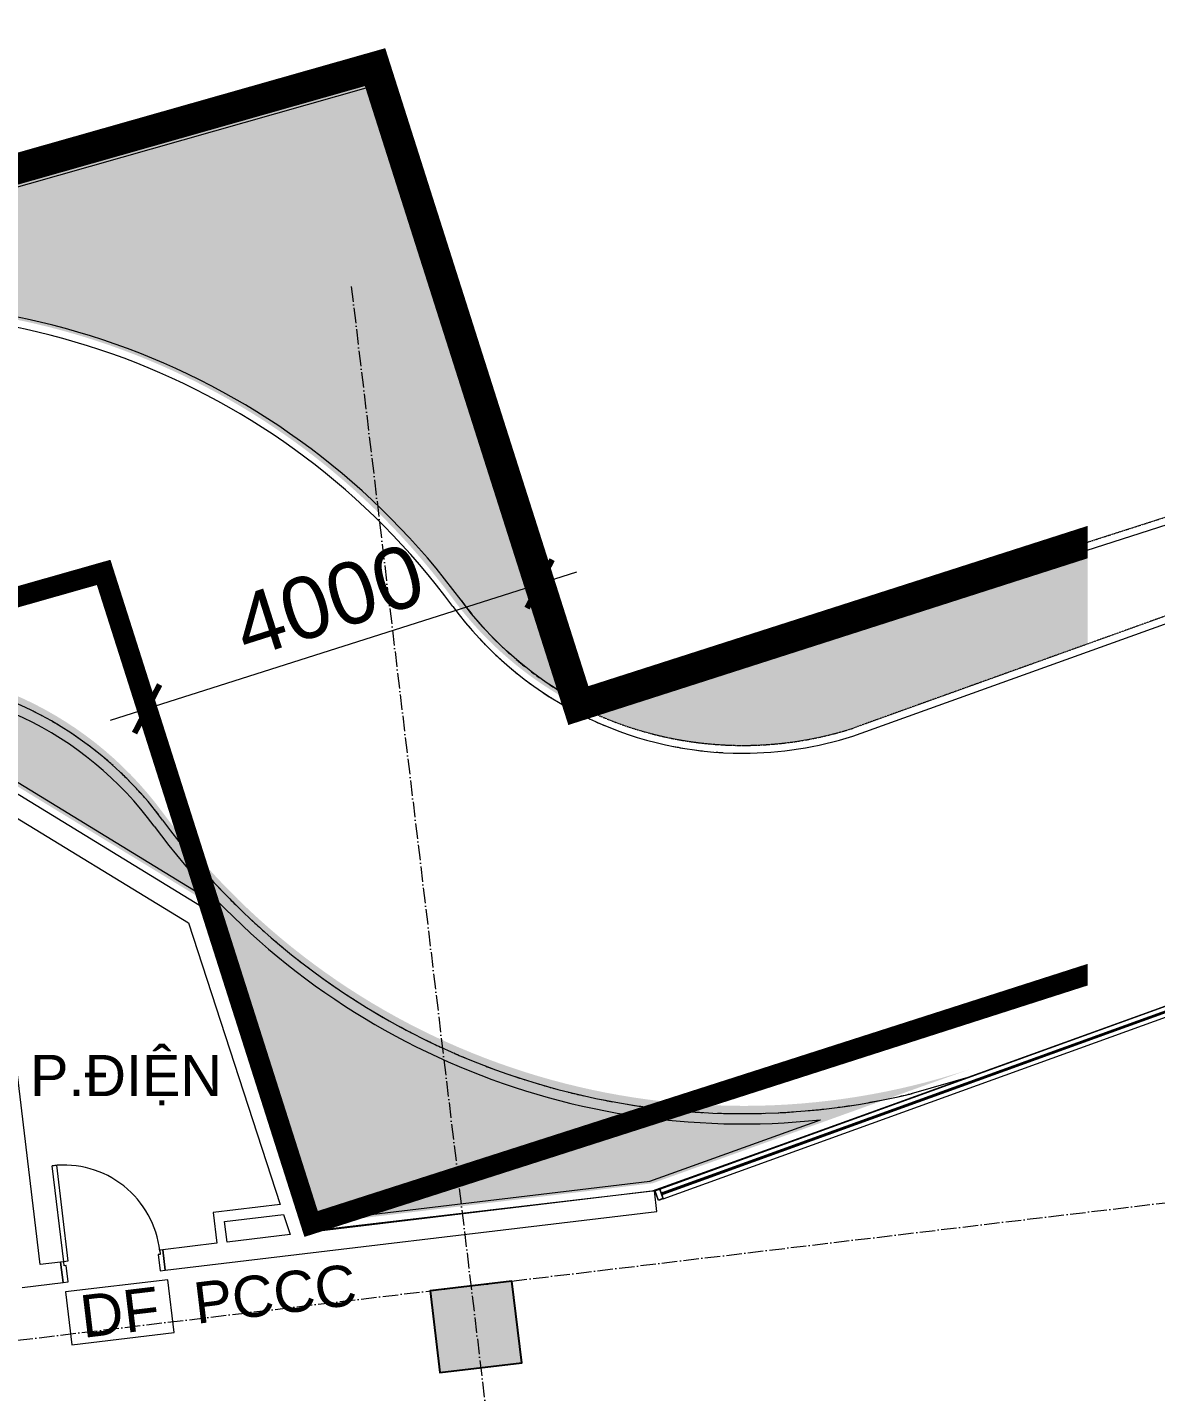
# Model space of a CAD drawing. Header units: millimetres. Extents: x -55734 to 162275, y 47779 to 197208.
# Drawn here: x 71928 to 82886, y 101981 to 115250 of the extents above; entities that cross this region are included whole.
import ezdxf
from ezdxf.enums import TextEntityAlignment as Align
from ezdxf.xclip import XClip

# ---------------------------------------------------------------- set-up
doc = ezdxf.new("R2010")
doc.units = ezdxf.units.MM
doc.header["$XCLIPFRAME"] = 0
for name, pattern in [('gf$0$Dash', [6, 3, -3]), ('Grid Line', [4.2, 3, -0.6, 0, -0.6]), ('HIDDEN2', [4.7624999999999975, 3.174999999999999, -1.587499999999999]), ('PHANTOM', [63.50000000000001, 31.75, -6.35, 6.35, -6.35, 6.35, -6.35])]:
    doc.linetypes.add(name, pattern=pattern)
for name, color, linetype, lineweight in [('@ color hatch', 7, 'Continuous', 13), ('A-FLOR-PATT', 8, 'Continuous', 9), ('CHU', 181, 'Continuous', 5), ('CUA', 31, 'Continuous', 9), ('DIM', 1, 'Continuous', 5), ('NET THAY 2', 55, 'Continuous', 5), ('NET-CAT', 3, 'Continuous', 15), ('NET-THAY', 2, 'Continuous', 9), ('TRUC', 225, 'Continuous', 5), ('X-COT HAM$0$LC.HA', 8, 'Continuous', 9), ('Y-GHI CHU PCCC$0$Z-CT1-GHI CHU TT$0$KI-HIEU', 6, 'Continuous', 13)]:
    doc.layers.add(name, color=color, linetype=linetype, lineweight=lineweight)
doc.layers.add('CGXD', color=5, linetype='HIDDEN2')
doc.layers.add('RD-AB', color=4, linetype='PHANTOM')
doc.styles.add('Arial_3', font='Font - TrueType - Arial.ttf', dxfattribs={"height": 500.0000000000001})
doc.styles.add('TA1', font='Font - TrueType - Arial.ttf')
doc.styles.add('Y-GHI CHU PCCC$0$Arial', font='Font - TrueType - Arial.ttf')
doc.dimstyles.new('D_300_KTx3.0', dxfattribs={"dimtxt": 600, "dimasz": 375, "dimexe": 375, "dimexo": 375, "dimgap": 160, "dimtad": 1, "dimdec": 0, "dimzin": 9, "dimtxsty": 'TA1', "dimblk": 'ARCHTICK', "dimcen": 1, "dimdle": 375, "dimclrd": 256, "dimclre": 256, "dimclrt": 7, "dimadec": 0, "dimazin": 0, "dimtfac": 1, "dimtdec": 0, "dimtix": 1, "dimtmove": 1, "dimatfit": 3, "dimldrblk": 'ARCHTICK', "dimfxl": 1, "dimtolj": 1, "dimtzin": 0, "dimlwd": -1, "dimlwe": -1, "dimarcsym": 0})
pattern_1 = [(0, (418126.4419776538, 155406.2986128015), (75, 75), [37.5, -112.5]), (90, (418145.1919776538, 155387.5486128015), (-74.99999999999999, 75), [37.5, -112.5])]

# ---------------------------------------------------------------- blocks, each defined once
blk = doc.blocks.new('ALC1807-ASCENT PLAZA-KET CAU_rvt-1-MẶT BẰNG TẦNG 1')
at = {"layer": 'X-COT HAM$0$LC.HA'}
blk.add_hatch(color=256, dxfattribs=at).paths.add_polyline_path([(76634.64657328473, 31480.12888966595), (75840.32495076607, 31384.98079457535), (75935.47304585665, 30590.65917205672), (76729.79466837528, 30685.80726714731)], flags=0)
at = {"lineweight": 25}
blk.add_lwpolyline([(76634.64657328474, 31480.12888966597), (75840.32495076611, 31384.98079457538), (75935.4730458567, 30590.65917205675), (76729.79466837534, 30685.80726714734)], close=True, dxfattribs=at)
blk = doc.blocks.new('CUA 1 CANH MO - 2 - Type 1000-1152411-MẶT BẰNG TẦNG 1')
at = {"layer": 'CUA'}
for p, q in [((-367.5493444547588, 1040.254532524624), (-327.5493444547587, 1040.254532524624)), ((-367.5493444547604, 102.2545325246244), (-367.5493444547588, 1040.254532524624)), ((-327.5493444547587, 1040.254532524624), (-327.5493444547604, 102.2545325246243)), ((-327.5493444547604, 102.2545325246243), (-367.5493444547604, 102.2545325246244))]:
    blk.add_line(p, q, dxfattribs=at)
at = {"layer": 'CUA', "lineweight": 5}
for p, q in [((-368.5493444547591, 102.2545325236374), (-398.5493444547624, 102.2545325236376)), ((-398.5493444547624, 102.2545325236376), (-398.5493444547614, -97.74546747635969)), ((-368.5493444547594, 61.25453252363736), (-368.5493444547591, 102.2545325236374)), ((-348.5493444547597, 61.25453252363722), (-368.5493444547594, 61.25453252363736)), ((-348.5493444547608, -97.74546747635999), (-348.5493444547597, 61.25453252363722)), ((571.4506555452401, 61.25453252363121), (551.4506555452402, 61.25453252363134)), ((551.4506555452402, 61.25453252363134), (551.4506555452392, -97.74546747636589)), ((601.4506555452392, 102.254532523631), (571.4506555452404, 102.2545325236312)), ((571.4506555452404, 102.2545325236312), (571.4506555452401, 61.25453252363121)), ((601.4506555452381, -97.74546747636622), (601.4506555452392, 102.254532523631)), ((-398.5493444547614, -97.74546747635968), (-348.5493444547608, -97.74546747635999)), ((551.4506555452392, -97.7454674763659), (601.4506555452381, -97.74546747636622))]:
    blk.add_line(p, q, dxfattribs=at)
blk.add_arc((-367.5493444547607, 102.2545325246248), 937.9999999999995, 359.4999999999998, 89.99999999999993, dxfattribs=at)
blk = doc.blocks.new('_ARCHTICK')
at = {"color": 0, "linetype": 'ByBlock', "const_width": 0.15}
blk.add_lwpolyline([(-0.5, -0.5), (0.5, 0.5)], dxfattribs=at)
blk = doc.blocks.new('*D196')
at = {"layer": 'Defpoints', "color": 0, "transparency": 16777216}
for p in [(132637.0113204487, 71677.17154249802), (128825.3515963671, 70463.60036074156, -3.47962208218722e-06), (128825.3515963671, 70463.6003607416)]:
    blk.add_point(p, dxfattribs=at)
at = {"layer": 'DIM', "transparency": 16777216}
blk.add_line((132994.3376159774, 71790.93849079036), (128468.0253008384, 70349.83341244931), dxfattribs=at)
for p, xscale, yscale, zscale, rotation in [((132637.0113204487, 71677.17154249806), 375.0000000000001, 375.0000000000001, 375.0000000000001, 17.6606388810385), ((128825.3515963671, 70463.6003607416), 375, 375, 375, 197.6606388810385)]:
    blk.add_blockref('_ARCHTICK', p, dxfattribs=dict(at, xscale=xscale, yscale=yscale, zscale=zscale, rotation=rotation))
at = {"layer": 'DIM', "color": 7, "transparency": 16777216, "insert": (130589.7027646934, 71514.75101792478), "char_height": 600, "attachment_point": 5, "rotation": 17.66063888103853, "style": 'TA1'}
blk.add_mtext('\\A1;4000', dxfattribs=at)
blk = doc.blocks.new('*U165')
for p, q in [((7437.023445914377, 99.99999999976717, -2.446082159549099e-05), (50.00000000126602, 99.99999999894499, -2.446082159549099e-05)), ((7437.023445914377, 5.820766091346741e-11, -2.446082161722101e-05), (50.00000000126602, -5.598849384114146e-09, -2.446082159549099e-05)), ((7424.02344591426, 58.25000000052387, -2.446082159549099e-05), (63.00000000138425, 58.24999999889405, -2.446082154757012e-05)), ((7424.02344591426, 41.75000000064028, -2.446082159549099e-05), (63.00000000138425, 41.74999999901047, -2.446082154757012e-05))]:
    blk.add_line(p, q)
at = {"ltscale": 100}
for p, q in [((50.00000000138425, 60.99999999895226, -4.892164319098198e-05), (50.00000000138425, 38.99999999895226, -4.892164319098198e-05)), ((50.00000000126784, 60.99999999895226, -4.892164319098198e-05), (50.00000000126784, 38.99999999895226, -4.892164319098198e-05)), ((7437.02344591426, 61.00000000081491, -2.446082159549099e-05), (7437.02344591426, 39.00000000081491, -2.446082159549099e-05)), ((7437.023445914377, 61.00000000081491, -2.446082159549099e-05), (7437.023445914377, 39.00000000081491, -2.446082159549099e-05))]:
    blk.add_line(p, q, dxfattribs=at)
at = {"color": 1, "lineweight": 0, "ltscale": 10}
blk.add_line((56.55774388472673, 49.99999999976717, -2.446082159549099e-05), (7430.465702030918, 50.00000000162981, -2.446082164341186e-05), dxfattribs=at)
at = {"ltscale": 25, "elevation": -2.446082159549099e-05}
for points in [[(1.266016624867916e-09, -3.736204234883189e-09), (50.00000000126602, -3.736204234883189e-09), (50.00000000126602, 99.9999999962638), (1.266016624867916e-09, 99.9999999962638)], [(2.000000001266017, 1.999999996263796), (48.00000000126602, 1.999999996263796), (48.00000000126602, 97.9999999962638), (2.000000001266017, 97.9999999962638)]]:
    blk.add_lwpolyline(points, close=True, dxfattribs=at)
for points, elevation in [([(50.00000000138425, 38.99999999976717), (50.00000000138425, 60.99999999976717), (62.50000000138425, 60.99999999976717, -0.4142135623730951), (63.00000000138425, 60.49999999976717), (63.00000000138425, 56.99999999976717, -0.4142135623730951), (62.50000000138425, 56.49999999976717, -0.4142135623730951), (62.00000000138425, 56.99999999976717), (62.00000000138425, 59.49999999976717, 0.4142135623730951), (61.50000000138425, 59.99999999976717), (51.50000000138425, 59.99999999976717, 0.4142135623730951), (51.00000000138425, 59.49999999976717), (51.00000000138425, 40.49999999976717, 0.4142135623730943), (51.50000000138425, 39.99999999976717), (61.50000000138425, 39.99999999976717, 0.4142135623730974), (62.00000000138425, 40.49999999976717), (62.00000000138425, 42.99999999976717, -0.4142135623730951), (62.50000000138425, 43.49999999976717, -0.4142135623730951), (63.00000000138425, 42.99999999976717), (63.00000000138425, 39.49999999976717, -0.4142135623730974), (62.50000000138425, 38.99999999976717), (50.00000000138425, 38.99999999976717)], -4.892164319098187e-05), ([(7437.02344591426, 39.00000000162981), (7437.02344591426, 61.00000000162981), (7424.52344591426, 61.00000000162981, 0.4142135623730951), (7424.02344591426, 60.50000000162981), (7424.02344591426, 57.00000000162981, 0.4142135623730951), (7424.52344591426, 56.50000000162981, 0.4142135623730951), (7425.02344591426, 57.00000000162981), (7425.02344591426, 59.50000000162981, -0.4142135623730951), (7425.52344591426, 60.00000000162981), (7435.52344591426, 60.00000000162981, -0.4142135623730951), (7436.02344591426, 59.50000000162981), (7436.02344591426, 40.50000000162981, -0.4142135623730943), (7435.52344591426, 40.00000000162981), (7425.52344591426, 40.00000000162981, -0.4142135623730974), (7425.02344591426, 40.50000000162981), (7425.02344591426, 43.00000000162981, 0.4142135623730951), (7424.52344591426, 43.50000000162981, 0.4142135623730951), (7424.02344591426, 43.00000000162981), (7424.02344591426, 39.50000000162981, 0.4142135623730974), (7424.52344591426, 39.00000000162981), (7437.02344591426, 39.00000000162981)], -2.446082159549088e-05)]:
    blk.add_lwpolyline(points, format="xyb", dxfattribs=dict(elevation=elevation))
for points, elevation in [([(50.00000000126784, 40.49999999802094), (50.00000000126784, 59.49999999802094)], -4.892164319098187e-05), ([(50.00000000138425, 40.49999999976717), (50.00000000138425, 59.49999999976717)], -4.892164319098187e-05), ([(7437.023445914377, 40.49999999988358), (7437.023445914377, 59.49999999988358)], -2.446082159549088e-05), ([(7437.02344591426, 40.50000000162981), (7437.02344591426, 59.50000000162981)], -2.446082159549088e-05)]:
    blk.add_lwpolyline(points, dxfattribs=dict(elevation=elevation))
for points in [[(56.58620753813193, 52.33073006733321, 0.1102261129281127), (56.55774388472673, 52.20318394817878), (56.55774388472673, 47.79681605135556, 0.1102261129279761), (56.58620753813193, 47.66926993231755, 0.5475868052481334), (60.19425021913958, 47.19871107453946, -0.3715347355079976), (60.58558232557152, 47.21708931925241, 0.207699257851977), (64.71627869304393, 47.37292371387593, -0.6266160379370466), (65.0459019259888, 47.28823614737485, -0.0880989887940883), (63.00000000138425, 41.92633093066979), (63.00000000138425, 44.06600918807089), (60.19695600260638, 44.06600918807089), (60.19695600260638, 42.91008901793975), (55.67814755182371, 46.46787602850236, -0.262770415069033), (55.43648003575981, 46.89596985897515), (55.43648003575981, 49.99999999976717), (55.43648003575981, 53.10403014055919, -0.262770415069033), (55.67814755182371, 53.53212397114839), (60.19695600260638, 57.08991098159458), (60.19695600260638, 55.93399081146345), (63.00000000138425, 55.93399081146345), (63.00000000138425, 58.07366906898096, -0.0880989887940883), (65.0459019259888, 52.71176385227591, -0.6266160379370582), (64.71627869304393, 52.6270762856584, 0.2076992578519962), (60.58558232557152, 52.78291068039834, -0.3715347355080128), (60.19425021913958, 52.80128892499488, 0.5475868052479469)], [(7430.437238377513, 52.33073006919585, -0.1102261129281127), (7430.465702030918, 52.20318395004142), (7430.465702030918, 47.79681605321821, -0.1102261129279761), (7430.437238377513, 47.66926993418019, -0.5475868052481334), (7426.829195696505, 47.19871107640211, 0.3715347355079976), (7426.437863590073, 47.21708932111505, -0.207699257851977), (7422.307167222601, 47.37292371573858, 0.6266160379370466), (7421.977543989656, 47.28823614923749, 0.0880989887940883), (7424.02344591426, 41.92633093253244), (7424.02344591426, 44.06600918993354), (7426.826489913038, 44.06600918993354), (7426.826489913038, 42.9100890198024), (7431.345298363821, 46.46787603036501, 0.262770415069033), (7431.586965879885, 46.89596986083779), (7431.586965879885, 50.00000000162981), (7431.586965879885, 53.10403014242183, 0.262770415069033), (7431.345298363821, 53.53212397301104), (7426.826489913038, 57.08991098345723), (7426.826489913038, 55.93399081332609), (7424.02344591426, 55.93399081332609), (7424.02344591426, 58.07366907084361, 0.0880989887940883), (7421.977543989656, 52.71176385413855, 0.6266160379370582), (7422.307167222601, 52.62707628752105, -0.2076992578519962), (7426.437863590073, 52.78291068226099, 0.3715347355080128), (7426.829195696505, 52.80128892685752, -0.5475868052479469)]]:
    blk.add_lwpolyline(points, format="xyb", close=True)
for points in [[(56.55774388472673, 47.49999999976717), (56.55774388472673, 52.49999999976717), (7430.465702030918, 52.50000000162981), (7430.465702030918, 47.50000000162981)], [(7487.023445914377, 99.99999999976717), (7487.023445914377, 0), (7437.023445914377, 0), (7437.023445914377, 99.99999999976717)], [(7485.023445914377, 97.99999999976717), (7485.023445914377, 2), (7439.023445914377, 2), (7439.023445914377, 97.99999999976717)]]:
    blk.add_lwpolyline(points, close=True)
blk = doc.blocks.new('Y-GHI CHU PCCC$0$A$C67775D76')
at = {"color": 8, "ltscale": 30}
blk.add_lwpolyline([(-266.666666666657, -137.5), (266.6666666666715, -137.5), (266.6666666666715, 137.5), (-266.666666666657, 137.5)], close=True, dxfattribs=at)
at = {"color": 8, "style": 'Y-GHI CHU PCCC$0$Arial'}
blk.add_text('DF', height=220.0000000000001, dxfattribs=at).set_placement((2.91038304567337e-11, 0), align=Align.MIDDLE_CENTER)
blk = doc.blocks.new('A$C1F0A2BF7')
at = {"layer": '@ color hatch', "ltscale": 0.5}
h = blk.add_hatch(dxfattribs=at)
h.set_pattern_fill('CROSS', color=139, scale=300)
h.set_pattern_definition(pattern_1)
edge = h.paths.add_edge_path()
edge.add_line((100730.9943147547, 69175.45548290684), (117344.7514207972, 73191.90603420153))
edge.add_line((117344.7514207972, 73191.90603420153), (124832.6504636392, 74932.41398943479))
edge.add_line((124832.6504636393, 74932.41398943478), (131039.2074507076, 76695.65315184156))
edge.add_line((131039.2074507076, 76695.65315184157), (133013.2596664865, 70495.42737420875))
edge.add_arc((134612.9688090757, 73608.45333926429), 3499.999999999109, 216.3524948346997, 242.8024589970868, ccw=False)
edge.add_arc((126156.4206703111, 67384.5643961149), 6999.999999996249, 36.35249483465213, 102.7523131960874)
edge.add_line((124611.2629847168, 74211.89826275693), (103519.0034609916, 68669.41647686347))
edge.add_arc((102696.5555245093, 72071.41286013229), 3499.999999999739, 235.83424668101628, 283.59074592841216, ccw=False)
h = blk.add_hatch(dxfattribs=at)
h.set_pattern_fill('CROSS', color=139, scale=300)
h.set_pattern_definition(pattern_1)
edge = h.paths.add_edge_path()
edge.add_line((133010.254338776, 70494.40454838515), (152338.6734460102, 76699.36165398613))
edge.add_line((152338.6734460102, 76699.36165398613), (152826.2710405294, 76434.58571311602))
edge.add_line((152826.2710405294, 76434.58571311602), (135682.7911870266, 70275.96476769653))
edge.add_arc((134611.002848697, 73621.00907010157), 3512.556281005599, 242.88861355448068, 287.76602013383024, ccw=False)
h = blk.add_hatch(dxfattribs=at)
h.set_pattern_fill('CROSS', color=139, scale=300)
h.set_pattern_definition(pattern_1)
edge = h.paths.add_edge_path()
edge.add_line((125695.1160988158, 70854.0309390132), (129393.9416922957, 68594.05963213612))
edge.add_line((129393.9416922957, 68594.05963213611), (130416.6558621354, 65457.84507420585))
edge.add_line((130416.6558621354, 65457.84507420585), (133732.252177222, 65855.69565777577))
edge.add_line((133732.252177222, 65855.69565777577), (136819.3636616622, 66965.27475108317))
edge.add_arc((134612.9688090767, 73608.4533392667), 7000.000000001151, 216.3524948346879, 288.37284363465005, ccw=False)
edge.add_arc((126156.4206703099, 67384.5643961119), 3499.999999998965, 36.35249483468047, 97.57369532617159)
at = {"layer": 'CGXD', "ltscale": 200, "const_width": 200, "elevation": -3.977424561112374e-06}
blk.add_lwpolyline([(153561.1226146654, 72890.82706285013), (130418.0220422434, 65461.24212783163), (128403.46457685, 71788.68930861734), (125832.2476587936, 71058.24948267722), (118267.2105483628, 69299.8113417508), (97389.2170030819, 64252.46243989574), (95665.13970612895, 76400.76485154765), (89158.62054502891, 76288.37961033436), (80095.1513761798, 76240.15018884973), (75966.30655073191, 76254.6673286161), (71950.12642534656, 76296.02380128148), (68041.3713891315, 76232.41742682464), (63824.10836483541, 76163.23365290447), (62710.87670009441, 76152.7975980192), (59200.81674194217, 76148.43576485223), (53256.3763452523, 76129.83989817418), (50614.28199219945, 76167.41231305858), (49470.58350224126, 76197.63051792078), (45331.29765398303, 75911.0010137008)], dxfattribs=at)
at = {"layer": 'NET-THAY'}
blk.add_line((152713.6326953374, 76819.66912808915, -4.978024789251535e-07), (133013.4165751332, 70495.34674763482, -4.978024789251535e-07), dxfattribs=at)
at = {"layer": 'RD-AB', "ltscale": 30, "const_width": 300, "elevation": -2.891235942494149e-06}
blk.add_lwpolyline([(152338.6644583901, 76699.23251175933), (133013.2697516246, 70495.2383266515), (131039.1984629638, 76695.52400957758), (124832.5036401305, 74932.30556845132), (117344.6045972787, 73191.79761321568), (100730.8474912462, 69175.34706192328), (99106.13006982554, 80624.02791663486), (95473.9726386567, 80397.90322199179), (89113.63219522996, 80288.04288399516), (80091.73686771153, 80240.03468964648), (75994.12870662392, 80254.44199923135), (71938.37283834454, 80296.20600260355), (67975.95661123702, 80231.72637502235), (63772.75004163105, 80162.77319575273), (62689.83872089873, 80152.62138082056), (59192.27086656925, 80148.27507105035), (53278.75598948938, 80129.77594810544), (50695.74403449346, 80166.50817059341), (49385.24753326323, 80201.13342511316), (45942.69421795069, 79962.74994891374)], dxfattribs=at)
at = {"layer": 'DIM'}
dim = blk.add_aligned_dim(p1=(132637.0113204487, 71677.17154249802, -4.978024789251535e-07), p2=(128825.3515963671, 70463.60036074156, -3.977424561112374e-06), distance=-4.144190572592968e-11, dimstyle='D_300_KTx3.0', dxfattribs=at)
dim.commit()
dim.dimension.update_dxf_attribs({"geometry": '*D196', "text_midpoint": (130589.7027646934, 71514.75101792478, -4.978024789251535e-07)})

msp = doc.modelspace()

# ---------------------------------------------------------------- hatches: boundary and pattern name
at = {"layer": 'A-FLOR-PATT', "lineweight": 5}
h = msp.add_hatch(dxfattribs=at)
h.set_pattern_fill('FP_18', color=256, style=0, pattern_type=2)
h.set_pattern_definition([(65.794, (-2666125.696578337, -421317.080899815), (-45.08637164761615, 118.7281630854829), [23.812, -155.793]), (20.794, (-2666125.696578337, -421317.080899815), (-45.08615134965468, 118.7275829640107), [23.813, -103.188]), (110.794, (-2666125.696578337, -421317.080899815), (-118.7275829640107, -45.08615134965466), [23.813, -103.188])])
h.paths.add_polyline_path([(74752.29879331621, 103659.3909081455), (77973.81088566285, 104045.2808678399), (79630.75962353637, 104640.5815478891), (79335.81374038213, 104615.3831592876), (79040.0738422094, 104602.5011793666), (78744.05401561825, 104601.9580009558), (78448.26883380965, 104613.7545682662), (78131.3471773848, 104640.5815478891), (77823.76350438193, 104680.2052252629), (77567.45541042306, 104722.8706838183), (77277.73299053636, 104783.6074288155), (76990.79413086273, 104856.3681571449), (76707.13761909895, 104941.0263883566), (76427.25653721527, 105037.434960493), (76151.63740432699, 105145.4262859031), (75880.75933097616, 105264.8126425591), (75615.09318628964, 105395.386500376), (75355.10077946469, 105536.9208819631), (75101.23405700295, 105689.1697571787), (74853.93431708893, 105851.8684708067), (74613.6314424781, 106024.7342026094), (74380.74315322969, 106207.4664589539), (74155.67428058025, 106399.747595164), (73938.81606322384, 106601.2433676822), (73711.45704267458, 106832.563032703), (73531.22453070199, 107030.4623669651), (73341.19973456436, 107257.4394795352), (73040.063999018, 107646.6496870288), (72910.62007052796, 107793.9417133453), (72772.90016883213, 107933.5264557646), (72627.36237548076, 108064.9396299358), (72474.49077575961, 108187.744131637), (72314.7938485339, 108301.5314906625), (72148.20071371699, 108406.255049187), (71962.18175751877, 108507.691166926), (71770.6025129614, 108597.2586716803), (71618.67943765149, 108659.4155442532), (71433.2143783318, 108723.0817315973), (71244.38746701331, 108775.9501456196), (71052.82677649525, 108817.8449363177), (70859.16947262675, 108848.626753965), (70664.05969497495, 108868.1932126133), (70468.14641430065, 108876.4792306466), (70272.08127396282, 108873.4572472557), (73743.70454548058, 106752.3058753862), (74745.89507049469, 103679.0283096113)], flags=0)

# ---------------------------------------------------------------- linework, layer by layer
at = {"layer": 'NET-CAT'}
for p, q in [((73660.07384709714, 106686.2153580023, 1.816122932067377e-05), (69961.24825361642, 108946.1866648796, 1.816122932067377e-05)), ((72053.17484270138, 103235.3605245254, 1.816122932067377e-05), (71510.56892420584, 107765.1791526043, 1.816122932067377e-05)), ((71510.56892420584, 107765.1791526043, 1.816122932067377e-05), (73492.81245033053, 106554.0343232345, 1.816122932067377e-05)), ((74682.67852977155, 103550.3365490545, 1.816122932067377e-05), (73660.07384709714, 106686.2153580023, 1.816122932067377e-05)), ((73492.81245033053, 106554.0343232345, 1.816122932067377e-05), (74385.39665087523, 103816.8711485367, 1.816122932067377e-05)), ((78019.49784371504, 103950.0386248667, 1.816122932067377e-05), (74682.67852977155, 103550.3365490545, 1.816122932067377e-05)), ((78043.2848674877, 103751.458219237, 1.816122932067377e-05), (78019.49784371504, 103950.0386248667, 1.816122932067377e-05)), ((74385.39665087523, 103816.8711485367, 1.816122932067377e-05), (73733.61754356993, 103738.7975587944, 1.816122932067377e-05)), ((73268.44430025194, 103179.5022615316, 1.816122932067377e-05), (78043.2848674877, 103751.458219237, 1.816122932067377e-05)), ((73733.61754356993, 103738.7975587944, 1.816122932067377e-05), (73769.29807922887, 103440.9269503499, 1.816122932067377e-05)), ((73844.80125827105, 103651.4008678659, 1.816122932067377e-05), (74417.00492123672, 103719.9424850038, 1.816122932067377e-05)), ((73868.58828204371, 103452.8204622362, 1.816122932067377e-05), (73844.80125827105, 103651.4008678659, 1.816122932067377e-05)), ((74417.00492123669, 103719.9424850038, 1.816122932067377e-05), (74480.22146195968, 103526.0851579381, 1.816122932067377e-05)), ((74480.22146195972, 103526.0851579381, 1.816122932067377e-05), (73868.58828204371, 103452.8204622362, 1.816122932067377e-05)), ((73769.29807922887, 103440.9269503499, 1.816122932067377e-05), (73244.65727647932, 103378.0826671613, 1.816122932067377e-05)), ((73244.65727647932, 103378.0826671613, 1.816122932067377e-05), (73268.44430025194, 103179.5022615316, 1.816122932067377e-05)), ((72251.75524833101, 103259.147548298, 1.816122932067377e-05), (72053.17484270138, 103235.3605245254, 1.816122932067377e-05)), ((72275.54227210367, 103060.5671426684, 1.816122932067377e-05), (72251.75524833101, 103259.147548298, 1.816122932067377e-05)), ((71879.56237005163, 103013.1345507481, 1.816122932067377e-05), (72275.54227210367, 103060.5671426684, 1.816122932067377e-05))]:
    msp.add_line(p, q, dxfattribs=at)
at = {"layer": 'NET-THAY'}
for p, q in [((77279.4864790818, 108587.5681335953, 1.816122932067377e-05), (96979.65985091931, 114911.876790624, 1.816122932067377e-05)), ((69098.7203675952, 113024.6353753976, 1.816122932067377e-05), (75305.27735466312, 114787.8745378043, 1.816122932067377e-05)), ((75305.27735466312, 114787.8745378043, 1.816122932067377e-05), (77279.329570442, 108587.6487601715, 1.816122932067377e-05)), ((75239.38916983017, 114665.1990226039, 1.816122932067377e-05), (69123.7193028257, 112927.7802514041, 1.816122932067377e-05)), ((77107.12606679105, 108798.8949999398, 1.816122932067377e-05), (75239.38916983019, 114665.1990226039, 1.816122932067377e-05)), ((70272.08127396269, 108873.4572472557, 1.816122932067377e-05), (73743.70454548049, 106752.3058753863, 1.816122932067377e-05)), ((73743.70454548049, 106752.3058753863, 1.816122932067377e-05), (74752.29879331599, 103659.3909081455, 1.816122932067377e-05)), ((85085.89730390003, 106504.5595061565, 1.816122932067377e-05), (78001.56635336383, 103948.994605176, 1.816122932067377e-05)), ((81106.90757923691, 105064.6668654532, 1.816122932067377e-05), (77996.95693067824, 103947.338553666, 1.816122932067377e-05)), ((81106.90757923691, 105064.6668654532, 1.816122932067377e-05), (80513.12127636353, 104894.0768837059, 1.816122932067377e-05)), ((77973.81088566268, 104045.28086784, 1.816122932067377e-05), (79630.75962353637, 104640.5815478891, 1.816122932067377e-05)), ((74752.29879331599, 103659.3909081456, 1.816122932067377e-05), (77973.81088566268, 104045.28086784, 1.816122932067377e-05)), ((78001.56635336383, 103948.994605176, 1.816122932067377e-05), (74679.84047591664, 103559.0396120186, 1.816122932067377e-05))]:
    msp.add_line(p, q, dxfattribs=at)
at = {"layer": 'NET-THAY', "elevation": 1.816122932067377e-05, "flags": 128}
msp.add_lwpolyline([(77107.11228095404, 108798.9035632879), (76968.48071844513, 108888.2437217503), (76834.33606666232, 108984.2080701904), (76705.00363670103, 109086.5646497176), (76580.78731665506, 109195.0728975121), (76461.97902388062, 109309.4778577406), (76348.8580269432, 109429.5107734744), (76241.69107634002, 109554.8887519219), (76140.7278871451, 109685.3202103021)], dxfattribs=at)
at = {"layer": 'NET-THAY'}
for centre, radius, start, end in [((70422.49057426653, 105476.7857820776, 1.816122932067377e-05), 7099.999999996273, 36.35249483445762, 102.7662414920774), ((70422.49057426653, 105476.7857820776, 1.816122932067377e-05), 6999.999999996284, 36.35249483445762, 102.7523131955246), ((78879.03871303132, 111700.674725227, 1.816122932067377e-05), 3499.999999999097, 216.3524948344576, 242.8024589975804), ((78879.03871303132, 111700.674725227, 1.816122932067377e-05), 3399.999999999096, 216.3524948344576, 219.346038382773), ((78879.03871303132, 111700.674725227, 1.816122932067377e-05), 3399.999999999091, 220.323600517996, 222.3451306040665), ((78879.03871303132, 111700.674725227, 1.816122932067377e-05), 3499.999999999092, 219.7054639073058, 220.791979992106), ((78879.03871303132, 111700.674725227, 1.816122932067377e-05), 3399.999999999094, 223.5005349396492, 225.353505623322), ((78879.03871303132, 111700.674725227, 1.816122932067377e-05), 3499.999999999101, 223.0584329810216, 224.3435681065551), ((78879.03871303132, 111700.674725227, 1.816122932067377e-05), 3399.999999999095, 226.5639577623361, 228.3790885286969), ((78879.03871303132, 111700.674725227, 1.816122932067377e-05), 3499.9999999991, 226.3417930786916, 227.7683137692467), ((78879.03871303132, 111700.674725227, 1.816122932067377e-05), 3399.999999999102, 229.5895367589635, 231.442512449497), ((70422.49057426545, 105476.7857820746, 1.816122932067377e-05), 3499.999999998971, 36.35249483445762, 94.89465857996284), ((78879.03871303132, 111700.674725227, 1.816122932067377e-05), 3499.999999999097, 229.6715704078069, 231.1507785927485), ((78879.03871303132, 111700.674725227, 1.816122932067377e-05), 3399.999999999099, 232.5979011170157, 234.6194386507557), ((70422.49057426545, 105476.7857820746, 1.816122932067377e-05), 3399.999999998975, 36.35249483445762, 92.53547983283623), ((78879.03871303132, 111700.674725227, 1.816122932067377e-05), 3499.999999999096, 233.0013537318172, 234.5140248301347), ((78879.03871303132, 111700.674725227, 1.816122932067377e-05), 3399.999999999099, 235.5969851267814, 238.5902478372618), ((78879.03871303132, 111700.674725227, 1.816122932067377e-05), 3499.999999999094, 236.3311432941029, 237.8669225752457), ((78879.03871303132, 111700.674725227, 1.816122932067377e-05), 3499.999999999103, 239.6609393554957, 241.2136111989409), ((70422.49057426545, 105476.7857820746, 1.816122932067377e-05), 3499.999999998986, 61.90699828165165, 63.73361910063463), ((78879.03871303132, 111700.674725227, 1.816122932067377e-05), 3499.999999999101, 242.8053468892954, 245.1702210915983), ((78879.03871303132, 111700.674725227, 1.816122932067377e-05), 3499.999999999099, 243.0968785220726, 243.2796255926121), ((70422.49057426545, 105476.7857820746, 1.816122932067377e-05), 3499.999999998987, 58.46696888385408, 60.3109663208308), ((70422.49057426545, 105476.7857820746, 1.816122932067377e-05), 3499.999999998981, 55.02055727982449, 56.88831736586376), ((78879.03871303132, 111700.674725227, 1.816122932067377e-05), 3499.999999999096, 245.1702210915983, 269.9997676251583), ((78879.03871303132, 111700.674725227, 1.816122932067377e-05), 3499.999999999089, 245.8948606041492, 247.32843441542), ((70422.49057426545, 105476.7857820746, 1.816122932067377e-05), 3499.999999998981, 51.56350863620655, 53.46567206450533), ((78877.0727526525, 111713.2304560643, 1.816122932067377e-05), 3512.55628100561, 270.0322997044941, 287.6975021242675), ((70422.49057426545, 105476.7857820746, 1.816122932067377e-05), 3499.999999998986, 48.08670545490456, 50.04303024988553), ((78879.03871303132, 111700.674725227, 1.816122932067377e-05), 3499.999999999088, 258.9312763696182, 260.2962438695833), ((78879.03871303132, 111700.674725227, 1.816122932067377e-05), 3499.999999999097, 262.2519332047102, 263.5319488171313), ((78879.03871303132, 111700.674725227, 1.816122932067377e-05), 3499.99999999909, 265.6957334724082, 266.7664016583357), ((70422.49057426545, 105476.7857820746, 1.816122932067377e-05), 3499.999999998991, 44.56644225484001, 46.62039176497662), ((70422.49057426545, 105476.7857820746, 1.816122932067377e-05), 3499.999999998988, 40.91579895321382, 43.15511897987016), ((70422.49057426545, 105476.7857820746, 1.816122932067377e-05), 3499.999999998987, 36.35249483445762, 39.75380690747723), ((78879.03871303215, 111700.6747252294, 1.816122932067377e-05), 7100.000000001147, 216.3524948344576, 276.0776496403485), ((78879.03871303215, 111700.6747252294, 1.816122932067377e-05), 7000.000000001145, 216.3524948344576, 283.4997055187678), ((78879.03871303215, 111700.6747252294, 1.816122932067377e-05), 7000.000000001142, 221.1662052835065, 223.559970004138), ((78879.03871303215, 111700.6747252294, 1.816122932067377e-05), 7000.000000001146, 224.5895882726821, 225.9624618748318), ((78879.03871303215, 111700.6747252294, 1.816122932067377e-05), 7000.000000001144, 227.0302085506197, 228.3649538184715), ((78879.03871303215, 111700.6747252294, 1.816122932067377e-05), 7000.000000001157, 229.4569616670233, 230.7674458376374), ((78879.03871303215, 111700.6747252294, 1.816122932067377e-05), 7000.000000001157, 231.8762478514314, 233.1699379313398), ((78879.03871303215, 111700.6747252294, 1.816122932067377e-05), 7000.000000001146, 234.2910538752383, 235.5724301024169), ((78879.03871303215, 111700.6747252294, 1.816122932067377e-05), 7000.000000001155, 236.7029609714432, 237.9749223496844), ((78879.03871303215, 111700.6747252294, 1.816122932067377e-05), 7000.000000001165, 239.11288459039, 240.3774146744065), ((78879.03871303215, 111700.6747252294, 1.816122932067377e-05), 7000.000000001151, 241.5213914421829, 242.7799070772399), ((78879.03871303215, 111700.6747252294, 1.816122932067377e-05), 7000.000000001161, 243.9288511154586, 245.1823995589948), ((78879.03871303215, 111700.6747252294, 1.816122932067377e-05), 7000.000000001154, 246.335514932789, 247.584892119971), ((78879.03871303215, 111700.6747252294, 1.816122932067377e-05), 7000.000000001159, 248.7415597524976, 249.9873847615413), ((78879.03871303215, 111700.6747252294, 1.816122932067377e-05), 7000.000000001154, 251.1471136434997, 252.3898774829326), ((78879.03871303215, 111700.6747252294, 1.816122932067377e-05), 7000.000000001159, 253.5522716210983, 254.7923702872636), ((78879.03871303215, 111700.6747252294, 1.816122932067377e-05), 7000.000000001164, 255.9571056713796, 257.1948631722884), ((78879.03871303215, 111700.6747252294, 1.816122932067377e-05), 7000.000000001165, 258.3616713239476, 259.5973561435723), ((78879.03871303215, 111700.6747252294, 1.816122932067377e-05), 7000.000000001155, 279.9956977509604, 281.2197967421624), ((78879.03871303215, 111700.6747252294, 1.816122932067377e-05), 7000.000000001172, 282.3990074994626, 283.5754930005927), ((78879.03871303215, 111700.6747252294, 1.816122932067377e-05), 7000.000000001165, 260.7660121046712, 261.9998491967403), ((78879.03871303215, 111700.6747252294, 1.816122932067377e-05), 7000.000000001158, 263.1701626049268, 264.4023423347737), ((78879.03871303215, 111700.6747252294, 1.816122932067377e-05), 7000.000000001155, 265.5741506729196, 266.8048355581256), ((78879.03871303215, 111700.6747252294, 1.816122932067377e-05), 7000.000000001163, 267.9779989748995, 269.2073288696862), ((78879.03871303215, 111700.6747252294, 1.816122932067377e-05), 7000.000000001148, 270.3817261434413, 271.609822266135), ((78879.03871303215, 111700.6747252294, 1.816122932067377e-05), 7000.000000001163, 272.7853476416519, 274.0123157501348), ((78879.03871303215, 111700.6747252294, 1.816122932067377e-05), 7000.000000001163, 275.1888764123691, 276.4148093249831), ((78879.03871303215, 111700.6747252294, 1.816122932067377e-05), 7000.000000001171, 277.5923233606807, 278.8173029896079)]:
    msp.add_arc(centre, radius, start, end, dxfattribs=at)
at = {"layer": 'TRUC', "linetype": 'Grid Line', "ltscale": 50}
for p, q in [((75074.42452264388, 112734.4532787926, 1.816122932067377e-05), (79041.17228528185, 79611.60555385058, 1.816122932067377e-05)), ((41585.0580161759, 98876.30711046631, 1.816122932067377e-05), (106103.0235839226, 106604.6143211229, 1.816122932067377e-05))]:
    msp.add_line(p, q, dxfattribs=at)

# ---------------------------------------------------------------- block references
at = {"layer": 'CUA', "rotation": 6.830649259234162}
msp.add_blockref('CUA 1 CANH MO - 2 - Type 1000-1152411-MẶT BẰNG TẦNG 1', (72659.63735573733, 103205.0203292235, 1.816122932067377e-05), dxfattribs=at)
at = {"layer": 'NET-CAT'}
msp.add_blockref('ALC1807-ASCENT PLAZA-KET CAU_rvt-1-MẶT BẰNG TẦNG 1', (-0.1325783366337419, 71594.63810018497, 1.816122932067377e-05), dxfattribs=at)

# ---------------------------------------------------------------- texts
at = {"layer": 'CHU', "color": 7, "insert": (71955.35838744034, 105270.406087047, 1.816122932067377e-05), "char_height": 400, "width": 1937.18, "attachment_point": 1, "line_spacing_factor": 0.9364389825664474, "style": 'Arial_3'}
msp.add_mtext('\\pt2540,5080,7620,10160,12700,15240,17780,20320,22860,25400,27940,30480,33020,35560,38100,40640,43180,45720,48260,50800,53340,55880,58420,60960,63500,66040,68580,71120,73660,76200,78740,81280;P.ĐIỆN', dxfattribs=at)
at = {"layer": 'CHU', "color": 7, "insert": (73523.7129139207, 103055.7693354466, 1.816122932067377e-05), "char_height": 400, "width": 1644.28, "attachment_point": 1, "rotation": 6.830649259233752, "line_spacing_factor": 0.9364389825664474, "style": 'Arial_3'}
msp.add_mtext('\\pt2540,5080,7620,10160,12700,15240,17780,20320,22860,25400,27940,30480,33020,35560,38100,40640,43180,45720,48260,50800,53340,55880,58420,60960,63500,66040,68580,71120,73660,76200,78740,81280;PCCC', dxfattribs=at)

# ---------------------------------------------------------------- next in the draw order: block references
at = {"layer": 'NET THAY 2'}
ref = msp.add_blockref('A$C1F0A2BF7', (-55733.80165228838, 38167.83212003343, 1.865903179959892e-05), dxfattribs=at)
XClip(ref).set_block_clipping_path([(-27462.618629115583, 51738.674998801594), (137958.51740970556, 152520.38063209807)])

# ---------------------------------------------------------------- next in the draw order: linework, layer by layer
at = {"layer": 'NET-THAY'}
msp.add_line((79944.86010463724, 108366.9068318203, 1.816122932067377e-05), (97112.38647215457, 114534.1662430671, 1.816122932067377e-05), dxfattribs=at)
at = {"layer": 'NET-THAY', "linetype": 'gf$0$Dash', "elevation": 1.826160374087569e-05}
msp.add_lwpolyline([(77276.45268648758, 108662.2366684186), (96604.8717937218, 114867.1937740196), (97092.46938824106, 114602.4178331494), (79948.98953473824, 108443.79688773, -0.1983563472750801)], format="xyb", close=True, dxfattribs=at)
at = {"layer": 'TRUC', "linetype": 'Grid Line', "ltscale": 50}
msp.add_line((75074.42452264388, 112734.4532787926, 1.816122932067377e-05), (79041.17228528185, 79611.60555385058, 1.816122932067377e-05), dxfattribs=at)

# ---------------------------------------------------------------- next in the draw order: block references
at = {"layer": 'CUA', "extrusion": (5.983252395728606e-10, -1.655226545010969e-09, 1), "rotation": 199.8737243816645}
msp.add_blockref('*U165', (85064.13215710738, 106496.5072665007, 1.12868255614188e-05), dxfattribs=at)
at = {"layer": 'CUA', "rotation": 6.830649259234162}
msp.add_blockref('CUA 1 CANH MO - 2 - Type 1000-1152411-MẶT BẰNG TẦNG 1', (72659.63735573733, 103205.0203292235, 1.816122932067377e-05), dxfattribs=at)
at = {"layer": 'Y-GHI CHU PCCC$0$Z-CT1-GHI CHU TT$0$KI-HIEU', "color": 8, "xscale": 1.875, "yscale": 1.875, "zscale": 1.875, "rotation": 6.830649259232905}
msp.add_blockref('Y-GHI CHU PCCC$0$A$C67775D76', (72826.6381523093, 102772.2117205892, 1.816122932067377e-05), dxfattribs=at)

doc.saveas('drawing.dxf')
